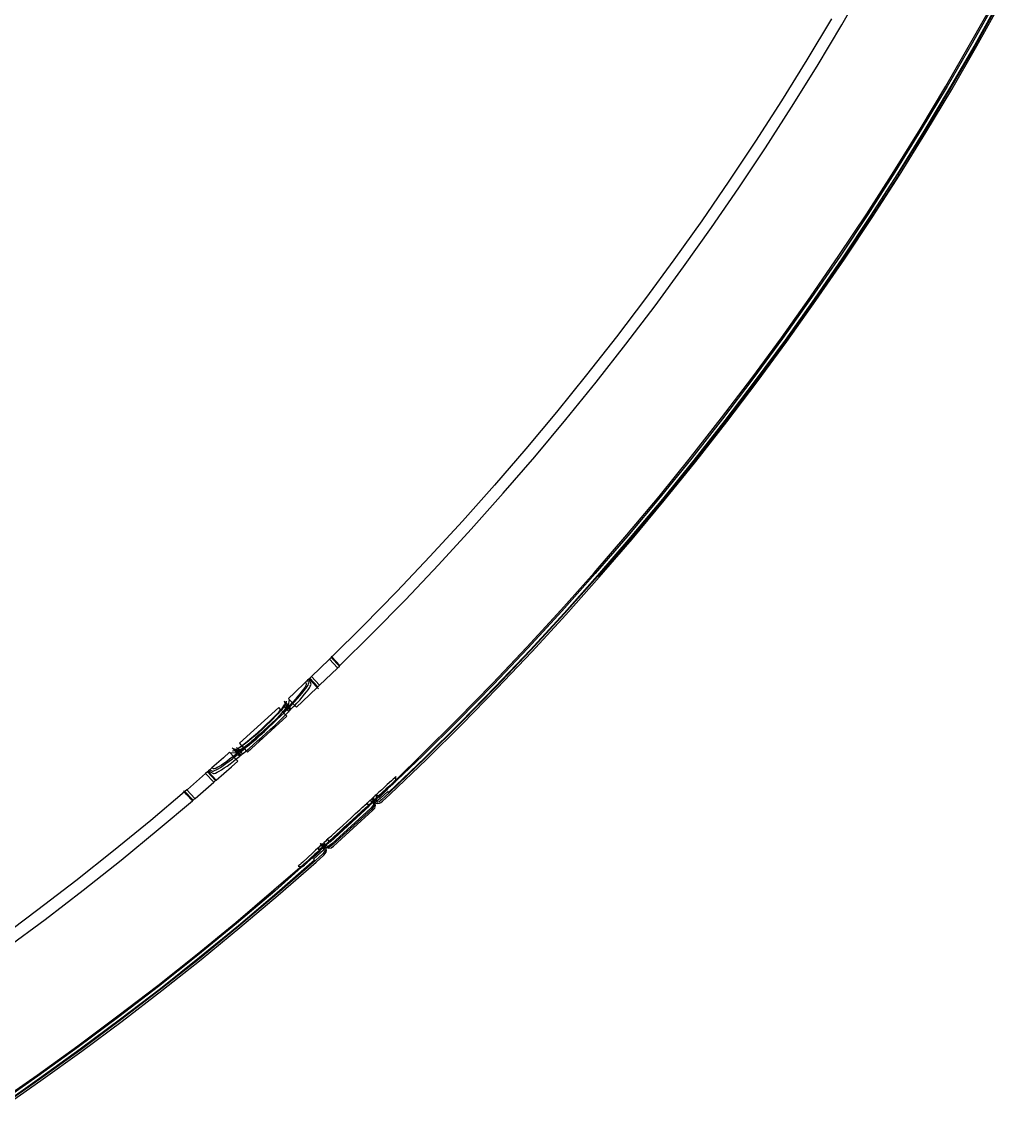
# Model space of a CAD drawing. Header units: millimetres. Extents: x 188.6 to 263.2, y 40.1 to 120.1.
# Drawn here: x 247.0841 to 247.1888, y 55.3098 to 55.4261 of the extents above; entities that cross this region are included whole.
import ezdxf

# ---------------------------------------------------------------- set-up
doc = ezdxf.new("R2010")
doc.units = ezdxf.units.MM
doc.layers.add('ARQ', color=8, linetype='Continuous')

# ---------------------------------------------------------------- blocks, each defined once
blk = doc.blocks.new('arq-3pav')
at = {"layer": 'ARQ'}
for p, q in [((42.16337, 15.16897), (42.16595, 15.17343)), ((42.17719, 15.16706), (42.1798, 15.17174)), ((42.17993, 15.17168), (42.17732, 15.16699)), ((42.1802, 15.17152), (42.17759, 15.16683)), ((42.18027, 15.17149), (42.17766, 15.1668)), ((42.17781, 15.16671), (42.18042, 15.1714)), ((42.16227, 15.16962), (42.15963, 15.16521)), ((42.16073, 15.16455), (42.16337, 15.16897)), ((42.17451, 15.16242), (42.17719, 15.16706)), ((42.17732, 15.16699), (42.17464, 15.16235)), ((42.17759, 15.16683), (42.17491, 15.16219)), ((42.17766, 15.1668), (42.17497, 15.16215)), ((42.17513, 15.16206), (42.17781, 15.16671)), ((42.15963, 15.16521), (42.15692, 15.16084)), ((42.158, 15.16016), (42.16073, 15.16455)), ((42.17176, 15.15782), (42.17451, 15.16242)), ((42.17464, 15.16235), (42.17188, 15.15775)), ((42.17491, 15.16219), (42.17215, 15.15758)), ((42.17497, 15.16215), (42.17221, 15.15754)), ((42.17237, 15.15745), (42.17513, 15.16206)), ((42.15692, 15.16084), (42.15415, 15.15651)), ((42.15522, 15.15582), (42.158, 15.16016)), ((42.16893, 15.15326), (42.17176, 15.15782)), ((42.17188, 15.15775), (42.16906, 15.15319)), ((42.17215, 15.15758), (42.16932, 15.15302)), ((42.17221, 15.15754), (42.16939, 15.15298)), ((42.16954, 15.15289), (42.17237, 15.15745)), ((42.15415, 15.15651), (42.15131, 15.15224)), ((42.15237, 15.15152), (42.15522, 15.15582)), ((42.16604, 15.14875), (42.16893, 15.15326)), ((42.16906, 15.15319), (42.16616, 15.14867)), ((42.16932, 15.15302), (42.16642, 15.1485)), ((42.16947, 15.15293), (42.16657, 15.14841)), ((42.16664, 15.14836), (42.16954, 15.15289)), ((42.16939, 15.15298), (42.16932, 15.15302)), ((42.16947, 15.15293), (42.16939, 15.15298)), ((42.16954, 15.15289), (42.16947, 15.15293)), ((42.15131, 15.15224), (42.1484, 15.148)), ((42.14945, 15.14727), (42.15237, 15.15152)), ((42.16307, 15.14429), (42.16604, 15.14875)), ((42.16616, 15.14867), (42.16319, 15.14421)), ((42.16642, 15.1485), (42.16345, 15.14403)), ((42.16649, 15.14846), (42.16352, 15.14399)), ((42.16366, 15.14389), (42.16664, 15.14836)), ((42.16657, 15.14841), (42.16649, 15.14846)), ((42.1484, 15.148), (42.14542, 15.14381)), ((42.14646, 15.14307), (42.14945, 15.14727)), ((42.14542, 15.14381), (42.14238, 15.13968)), ((42.16004, 15.13987), (42.16307, 15.14429)), ((42.16319, 15.14421), (42.16015, 15.13979)), ((42.16345, 15.14403), (42.16041, 15.13961)), ((42.16352, 15.14399), (42.16048, 15.13956)), ((42.16062, 15.13946), (42.16366, 15.14389)), ((42.14341, 15.13891), (42.14646, 15.14307)), ((42.14238, 15.13968), (42.13928, 15.13558)), ((42.14029, 15.1348), (42.14341, 15.13891)), ((42.15694, 15.1355), (42.16004, 15.13987)), ((42.16015, 15.13979), (42.15705, 15.13542)), ((42.16041, 15.13961), (42.15731, 15.13523)), ((42.16048, 15.13956), (42.15737, 15.13519)), ((42.15751, 15.13508), (42.16062, 15.13946)), ((42.13928, 15.13558), (42.1361, 15.13153)), ((42.15376, 15.13118), (42.15694, 15.1355)), ((42.15705, 15.13542), (42.15387, 15.1311)), ((42.15731, 15.13523), (42.15413, 15.13091)), ((42.1371, 15.13074), (42.14029, 15.1348)), ((42.15737, 15.13519), (42.15419, 15.13086)), ((42.15433, 15.13076), (42.15751, 15.13508)), ((42.1361, 15.13153), (42.13287, 15.12754)), ((42.13386, 15.12673), (42.1371, 15.13074)), ((42.15052, 15.12691), (42.15376, 15.13118)), ((42.15387, 15.1311), (42.15063, 15.12682)), ((42.15413, 15.13091), (42.15088, 15.12663)), ((42.15419, 15.13086), (42.15094, 15.12658)), ((42.15108, 15.12648), (42.15433, 15.13076)), ((42.13287, 15.12754), (42.12958, 15.1236)), ((42.13056, 15.12277), (42.13386, 15.12673)), ((42.14721, 15.12269), (42.15052, 15.12691)), ((42.15063, 15.12682), (42.14733, 15.1226)), ((42.15088, 15.12663), (42.14757, 15.12241)), ((42.15094, 15.12658), (42.14763, 15.12236)), ((42.14777, 15.12225), (42.15108, 15.12648)), ((42.12958, 15.1236), (42.12623, 15.11971)), ((42.12719, 15.11886), (42.13056, 15.12277)), ((42.14385, 15.11852), (42.14721, 15.12269)), ((42.14733, 15.1226), (42.14395, 15.11843)), ((42.14757, 15.12241), (42.1442, 15.11823)), ((42.14763, 15.12236), (42.14426, 15.11818)), ((42.14439, 15.11807), (42.14777, 15.12225)), ((42.12623, 15.11971), (42.12281, 15.11587)), ((42.12376, 15.11501), (42.12719, 15.11886)), ((42.14041, 15.11441), (42.14385, 15.11852)), ((42.14395, 15.11843), (42.14052, 15.11432)), ((42.1442, 15.11823), (42.14076, 15.11411)), ((42.14426, 15.11818), (42.14081, 15.11406)), ((42.14095, 15.11395), (42.14439, 15.11807)), ((42.12281, 15.11587), (42.11933, 15.11208)), ((42.12027, 15.11121), (42.12376, 15.11501)), ((42.13691, 15.11035), (42.14041, 15.11441)), ((42.14052, 15.11432), (42.13701, 15.11026)), ((42.14076, 15.11411), (42.13725, 15.11005)), ((42.14081, 15.11406), (42.13731, 15.11)), ((42.13744, 15.10988), (42.14095, 15.11395)), ((42.11933, 15.11208), (42.1158, 15.10836)), ((42.11672, 15.10747), (42.12027, 15.11121)), ((42.13334, 15.10634), (42.13691, 15.11035)), ((42.13701, 15.11026), (42.13345, 15.10625)), ((42.13725, 15.11005), (42.13368, 15.10604)), ((42.13731, 15.11), (42.13374, 15.10599)), ((42.13387, 15.10587), (42.13744, 15.10988)), ((42.1158, 15.10836), (42.11221, 15.10468)), ((42.11311, 15.10378), (42.11672, 15.10747)), ((42.12972, 15.1024), (42.13334, 15.10634)), ((42.13345, 15.10625), (42.12982, 15.1023)), ((42.13368, 15.10604), (42.13005, 15.10208)), ((42.13374, 15.10599), (42.13011, 15.10203)), ((42.13024, 15.10191), (42.13387, 15.10587)), ((42.11221, 15.10468), (42.10886, 15.10136)), ((42.10972, 15.10042), (42.11311, 15.10378)), ((42.12603, 15.09851), (42.12972, 15.1024)), ((42.12982, 15.1023), (42.12613, 15.09841)), ((42.13005, 15.10208), (42.12636, 15.09819)), ((42.13011, 15.10203), (42.12641, 15.09814)), ((42.12654, 15.09801), (42.13024, 15.10191)), ((42.10856, 15.10106), (42.10669, 15.09927)), ((42.10861, 15.10111), (42.10856, 15.10106)), ((42.10879, 15.1013), (42.10861, 15.10111)), ((42.10947, 15.10017), (42.10861, 15.10111)), ((42.10886, 15.10136), (42.10879, 15.1013)), ((42.10879, 15.1013), (42.10966, 15.10036)), ((42.1088, 15.10143), (42.10886, 15.10136)), ((42.10886, 15.10136), (42.10972, 15.10042)), ((42.10947, 15.10017), (42.10966, 15.10036)), ((42.10966, 15.10036), (42.10972, 15.10042)), ((42.10669, 15.09927), (42.10649, 15.09908)), ((42.10669, 15.09927), (42.10755, 15.09832)), ((42.10755, 15.09832), (42.10945, 15.10015)), ((42.10945, 15.10015), (42.10947, 15.10017)), ((42.10604, 15.09865), (42.10485, 15.09751)), ((42.10573, 15.09658), (42.10729, 15.09808)), ((42.10596, 15.09808), (42.10583, 15.09789)), ((42.10605, 15.09824), (42.10596, 15.09808)), ((42.10626, 15.09886), (42.10604, 15.09865)), ((42.10604, 15.09865), (42.1061, 15.09852)), ((42.10611, 15.09837), (42.10605, 15.09824)), ((42.10607, 15.09798), (42.10621, 15.09818)), ((42.1061, 15.09852), (42.10612, 15.09846)), ((42.10612, 15.09846), (42.10611, 15.09837)), ((42.10621, 15.09818), (42.10631, 15.09834)), ((42.10638, 15.09898), (42.10626, 15.09886)), ((42.10636, 15.09864), (42.10626, 15.09886)), ((42.10631, 15.09834), (42.10636, 15.09848)), ((42.10632, 15.09784), (42.10646, 15.09804)), ((42.10638, 15.09857), (42.10636, 15.09864)), ((42.10636, 15.09848), (42.10638, 15.09857)), ((42.10643, 15.09902), (42.10638, 15.09898)), ((42.10661, 15.0985), (42.10638, 15.09898)), ((42.10649, 15.09908), (42.10643, 15.09902)), ((42.10643, 15.09902), (42.10722, 15.09816)), ((42.10646, 15.09804), (42.10655, 15.09821)), ((42.10736, 15.09814), (42.10649, 15.09908)), ((42.10655, 15.09821), (42.10661, 15.09834)), ((42.10663, 15.09844), (42.10661, 15.0985)), ((42.10661, 15.09834), (42.10663, 15.09844)), ((42.10722, 15.09816), (42.10729, 15.09808)), ((42.10729, 15.09808), (42.10736, 15.09814)), ((42.10729, 15.09808), (42.10743, 15.09793)), ((42.10736, 15.09814), (42.10755, 15.09832)), ((42.12228, 15.09468), (42.12603, 15.09851)), ((42.12613, 15.09841), (42.12238, 15.09457)), ((42.12636, 15.09819), (42.12261, 15.09435)), ((42.12641, 15.09814), (42.12266, 15.0943)), ((42.12279, 15.09417), (42.12654, 15.09801)), ((42.10485, 15.09751), (42.10421, 15.09691)), ((42.10421, 15.09691), (42.10427, 15.09684)), ((42.10496, 15.09684), (42.10467, 15.09652)), ((42.10487, 15.09656), (42.10518, 15.09689)), ((42.10523, 15.09714), (42.10496, 15.09684)), ((42.10518, 15.09689), (42.10545, 15.0972)), ((42.10546, 15.09742), (42.10523, 15.09714)), ((42.10542, 15.09674), (42.10569, 15.09706)), ((42.10545, 15.0972), (42.10569, 15.09749)), ((42.10566, 15.09767), (42.10546, 15.09742)), ((42.10583, 15.09789), (42.10566, 15.09767)), ((42.10569, 15.09749), (42.1059, 15.09775)), ((42.10569, 15.09706), (42.10594, 15.09735)), ((42.1059, 15.09775), (42.10607, 15.09798)), ((42.10594, 15.09735), (42.10615, 15.09761)), ((42.10615, 15.09761), (42.10632, 15.09784)), ((42.10317, 15.09594), (42.09898, 15.09211)), ((42.10341, 15.0957), (42.10317, 15.09594)), ((42.10337, 15.09565), (42.10341, 15.0957)), ((42.10341, 15.0957), (42.10353, 15.09584)), ((42.10343, 15.09565), (42.10341, 15.0957)), ((42.10351, 15.09574), (42.10343, 15.09565)), ((42.10366, 15.09593), (42.10351, 15.09574)), ((42.10353, 15.09584), (42.10361, 15.09593)), ((42.10361, 15.09593), (42.10369, 15.09604)), ((42.10364, 15.09622), (42.10374, 15.09609)), ((42.10393, 15.09578), (42.10364, 15.09545)), ((42.10379, 15.09569), (42.10364, 15.0955)), ((42.10376, 15.09607), (42.10366, 15.09593)), ((42.10369, 15.09604), (42.10374, 15.09609)), ((42.10374, 15.09609), (42.10378, 15.09614)), ((42.10374, 15.09609), (42.10376, 15.09607)), ((42.10378, 15.09609), (42.10374, 15.09609)), ((42.1039, 15.09646), (42.10376, 15.09661)), ((42.10376, 15.09661), (42.10387, 15.09636)), ((42.10376, 15.09661), (42.10386, 15.09632)), ((42.10378, 15.09609), (42.10376, 15.09607)), ((42.10376, 15.09607), (42.10381, 15.096)), ((42.10381, 15.0962), (42.10378, 15.09614)), ((42.10378, 15.09614), (42.10378, 15.09609)), ((42.10393, 15.0959), (42.10378, 15.09609)), ((42.1039, 15.09585), (42.10379, 15.09569)), ((42.1038, 15.09544), (42.10405, 15.0957)), ((42.10381, 15.0962), (42.10383, 15.09627)), ((42.10385, 15.09622), (42.10381, 15.0962)), ((42.10381, 15.096), (42.1039, 15.09585)), ((42.10383, 15.09627), (42.10386, 15.09632)), ((42.10385, 15.09625), (42.10383, 15.09627)), ((42.10388, 15.0963), (42.10385, 15.09625)), ((42.10385, 15.09625), (42.10385, 15.09622)), ((42.1039, 15.09623), (42.10385, 15.09625)), ((42.10387, 15.09636), (42.10386, 15.09632)), ((42.10386, 15.09632), (42.10388, 15.0963)), ((42.10387, 15.09636), (42.10392, 15.09643)), ((42.10387, 15.09636), (42.10388, 15.0963)), ((42.10388, 15.0963), (42.10395, 15.0964)), ((42.10388, 15.0963), (42.1039, 15.09623)), ((42.10392, 15.09643), (42.1039, 15.09646)), ((42.1039, 15.09623), (42.10399, 15.0961)), ((42.10393, 15.0959), (42.1039, 15.09585)), ((42.1039, 15.09585), (42.10393, 15.09578)), ((42.10395, 15.0964), (42.10392, 15.09643)), ((42.10397, 15.09597), (42.10393, 15.0959)), ((42.10395, 15.09587), (42.10393, 15.0959)), ((42.104, 15.09582), (42.10393, 15.09578)), ((42.10393, 15.09578), (42.10405, 15.0957)), ((42.10395, 15.0964), (42.10398, 15.09645)), ((42.10403, 15.09633), (42.10395, 15.0964)), ((42.104, 15.09582), (42.10395, 15.09587)), ((42.104, 15.09605), (42.10397, 15.09597)), ((42.10398, 15.09645), (42.10402, 15.09654)), ((42.10399, 15.0961), (42.104, 15.09605)), ((42.104, 15.09605), (42.10418, 15.09583)), ((42.104, 15.09582), (42.10422, 15.09605)), ((42.10408, 15.09573), (42.104, 15.09582)), ((42.10402, 15.09654), (42.10401, 15.0966)), ((42.10403, 15.09633), (42.10405, 15.09618)), ((42.10403, 15.09633), (42.10419, 15.09614)), ((42.10405, 15.09618), (42.10418, 15.09609)), ((42.10405, 15.0957), (42.10408, 15.09573)), ((42.10405, 15.0957), (42.10412, 15.09566)), ((42.10408, 15.09573), (42.10418, 15.09583)), ((42.10412, 15.09566), (42.10408, 15.09573)), ((42.10418, 15.09609), (42.10419, 15.09614)), ((42.10418, 15.09606), (42.10418, 15.09609)), ((42.10418, 15.09606), (42.10421, 15.09607)), ((42.10418, 15.09583), (42.1042, 15.09586)), ((42.10418, 15.09583), (42.10438, 15.09564)), ((42.10428, 15.09678), (42.10419, 15.09614)), ((42.10425, 15.09608), (42.10419, 15.09614)), ((42.1042, 15.09586), (42.10428, 15.09593)), ((42.10421, 15.09607), (42.10422, 15.09605)), ((42.10425, 15.09608), (42.10422, 15.09605)), ((42.10422, 15.09605), (42.10428, 15.09593)), ((42.10435, 15.09618), (42.10425, 15.09608)), ((42.10425, 15.09608), (42.10433, 15.09599)), ((42.10428, 15.09678), (42.10427, 15.09684)), ((42.10427, 15.09684), (42.10462, 15.09646)), ((42.10428, 15.09593), (42.10433, 15.09599)), ((42.10428, 15.09593), (42.10437, 15.0958)), ((42.10428, 15.09593), (42.10445, 15.09587)), ((42.10433, 15.09599), (42.10454, 15.0962)), ((42.10433, 15.09599), (42.10445, 15.09587)), ((42.10462, 15.09646), (42.10435, 15.09618)), ((42.10437, 15.0958), (42.10445, 15.09571)), ((42.10441, 15.09567), (42.10445, 15.09571)), ((42.10452, 15.09579), (42.10445, 15.09587)), ((42.10445, 15.09571), (42.10452, 15.09579)), ((42.10452, 15.09579), (42.10477, 15.09605)), ((42.10455, 15.09575), (42.10452, 15.09579)), ((42.10454, 15.0962), (42.10469, 15.09638)), ((42.10467, 15.09652), (42.10462, 15.09646)), ((42.10462, 15.09646), (42.10469, 15.09638)), ((42.10469, 15.09638), (42.10487, 15.09656)), ((42.10469, 15.09638), (42.10489, 15.09617)), ((42.10477, 15.09605), (42.10489, 15.09617)), ((42.10489, 15.09617), (42.10511, 15.0964)), ((42.10489, 15.09617), (42.10507, 15.09597)), ((42.10507, 15.09597), (42.10573, 15.09658)), ((42.10511, 15.0964), (42.10542, 15.09674)), ((42.09984, 15.09116), (42.10403, 15.095)), ((42.10255, 15.09471), (42.10225, 15.09441)), ((42.10227, 15.09451), (42.10259, 15.09483)), ((42.10285, 15.09467), (42.10243, 15.09427)), ((42.10283, 15.095), (42.10255, 15.09471)), ((42.10255, 15.09422), (42.10298, 15.09464)), ((42.10259, 15.09483), (42.10289, 15.09514)), ((42.10285, 15.09467), (42.10271, 15.0945)), ((42.10309, 15.09527), (42.10283, 15.095)), ((42.10298, 15.09478), (42.10285, 15.09467)), ((42.10289, 15.09514), (42.10317, 15.09543)), ((42.10323, 15.09504), (42.10298, 15.09478)), ((42.10298, 15.09464), (42.1034, 15.09504)), ((42.10331, 15.09551), (42.10309, 15.09527)), ((42.10317, 15.09543), (42.10333, 15.09561)), ((42.10319, 15.09445), (42.10361, 15.09487)), ((42.10325, 15.09506), (42.10323, 15.09504)), ((42.10345, 15.09529), (42.10325, 15.09506)), ((42.10343, 15.09565), (42.10331, 15.09551)), ((42.10333, 15.09561), (42.10337, 15.09565)), ((42.1034, 15.09504), (42.10371, 15.09535)), ((42.1036, 15.09547), (42.10343, 15.09565)), ((42.1036, 15.09547), (42.10345, 15.09529)), ((42.10364, 15.09545), (42.10345, 15.09529)), ((42.10364, 15.0955), (42.1036, 15.09547)), ((42.10364, 15.09545), (42.1036, 15.09547)), ((42.10361, 15.09487), (42.10389, 15.09515)), ((42.10365, 15.09542), (42.10364, 15.09545)), ((42.10371, 15.09535), (42.10365, 15.09542)), ((42.10371, 15.09535), (42.1038, 15.09544)), ((42.10389, 15.09515), (42.10371, 15.09535)), ((42.10389, 15.09515), (42.10402, 15.09527)), ((42.10403, 15.095), (42.10389, 15.09515)), ((42.10402, 15.09527), (42.10427, 15.09553)), ((42.10412, 15.09566), (42.10427, 15.09553)), ((42.10427, 15.09553), (42.10438, 15.09564)), ((42.10427, 15.09553), (42.10429, 15.09551)), ((42.10438, 15.09564), (42.10441, 15.09567)), ((42.11848, 15.0909), (42.12228, 15.09468)), ((42.12238, 15.09457), (42.11857, 15.0908)), ((42.10089, 15.09323), (42.10139, 15.09368)), ((42.10143, 15.09364), (42.10096, 15.09321)), ((42.10201, 15.09388), (42.10114, 15.09308)), ((42.1016, 15.09345), (42.10114, 15.09303)), ((42.1012, 15.09298), (42.10165, 15.09339)), ((42.10139, 15.09368), (42.10188, 15.09414)), ((42.1019, 15.09407), (42.10143, 15.09364)), ((42.10206, 15.09387), (42.1016, 15.09345)), ((42.10165, 15.09339), (42.1021, 15.09381)), ((42.10184, 15.09319), (42.1023, 15.09361)), ((42.10188, 15.09414), (42.10227, 15.09451)), ((42.10225, 15.09441), (42.1019, 15.09407)), ((42.10243, 15.09427), (42.10201, 15.09388)), ((42.10241, 15.09421), (42.10206, 15.09387)), ((42.1021, 15.09381), (42.10255, 15.09422)), ((42.1023, 15.09361), (42.10275, 15.09403)), ((42.10271, 15.0945), (42.10241, 15.09421)), ((42.10275, 15.09403), (42.10319, 15.09445)), ((42.12261, 15.09435), (42.1188, 15.09057)), ((42.12266, 15.0943), (42.11885, 15.09052)), ((42.11897, 15.09039), (42.12279, 15.09417)), ((42.09949, 15.09206), (42.0998, 15.09231)), ((42.09995, 15.09235), (42.09966, 15.09212)), ((42.0998, 15.09231), (42.10013, 15.09258)), ((42.10015, 15.09219), (42.09987, 15.09196)), ((42.10026, 15.09261), (42.09995, 15.09235)), ((42.10013, 15.09258), (42.10048, 15.09288)), ((42.10027, 15.09231), (42.10015, 15.09219)), ((42.10059, 15.09288), (42.10026, 15.09261)), ((42.10071, 15.09269), (42.10027, 15.09231)), ((42.10046, 15.09244), (42.10027, 15.09231)), ((42.1003, 15.09218), (42.10075, 15.09257)), ((42.10077, 15.09271), (42.10046, 15.09244)), ((42.10046, 15.09196), (42.10092, 15.09236)), ((42.10048, 15.09288), (42.10089, 15.09323)), ((42.10096, 15.09321), (42.10059, 15.09288)), ((42.10114, 15.09308), (42.10071, 15.09269)), ((42.10075, 15.09257), (42.1012, 15.09298)), ((42.10114, 15.09303), (42.10077, 15.09271)), ((42.10092, 15.09236), (42.10138, 15.09277)), ((42.10138, 15.09277), (42.10184, 15.09319)), ((42.09793, 15.09115), (42.09727, 15.09056)), ((42.09799, 15.09108), (42.09793, 15.09115)), ((42.09799, 15.09108), (42.09805, 15.09107)), ((42.09834, 15.09071), (42.09799, 15.09108)), ((42.09869, 15.0911), (42.09805, 15.09107)), ((42.09821, 15.09164), (42.09827, 15.09157)), ((42.09825, 15.09132), (42.09831, 15.09131)), ((42.09827, 15.09157), (42.0984, 15.09142)), ((42.09851, 15.09144), (42.09827, 15.09157)), ((42.09831, 15.09131), (42.0984, 15.09134)), ((42.0984, 15.09142), (42.09843, 15.0914)), ((42.0984, 15.09134), (42.09845, 15.09136)), ((42.09843, 15.0914), (42.09851, 15.09144)), ((42.09843, 15.0914), (42.09845, 15.09136)), ((42.09845, 15.09136), (42.09856, 15.09142)), ((42.09845, 15.09136), (42.09852, 15.09128)), ((42.09851, 15.09144), (42.09854, 15.09145)), ((42.09856, 15.09142), (42.09851, 15.09144)), ((42.09867, 15.09125), (42.09852, 15.09128)), ((42.09869, 15.0911), (42.09852, 15.09128)), ((42.09854, 15.09145), (42.0986, 15.09147)), ((42.09862, 15.09146), (42.09856, 15.09142)), ((42.09856, 15.09142), (42.09863, 15.0914)), ((42.0986, 15.09147), (42.09866, 15.09149)), ((42.0986, 15.09147), (42.09862, 15.09146)), ((42.09865, 15.09145), (42.09862, 15.09146)), ((42.09863, 15.0914), (42.09868, 15.09139)), ((42.09875, 15.09104), (42.09864, 15.09095)), ((42.09866, 15.09149), (42.09865, 15.09145)), ((42.09865, 15.09145), (42.09868, 15.09139)), ((42.09866, 15.09149), (42.09873, 15.09151)), ((42.09878, 15.09155), (42.09867, 15.09166)), ((42.09877, 15.09111), (42.09867, 15.09125)), ((42.09868, 15.09139), (42.09875, 15.0913)), ((42.09877, 15.09111), (42.09869, 15.0911)), ((42.09875, 15.09104), (42.09869, 15.0911)), ((42.09873, 15.09151), (42.09878, 15.09155)), ((42.09878, 15.09151), (42.09873, 15.09151)), ((42.0988, 15.09129), (42.09875, 15.0913)), ((42.09879, 15.09107), (42.09875, 15.09104)), ((42.09883, 15.09095), (42.09875, 15.09104)), ((42.09876, 15.09108), (42.09877, 15.09111)), ((42.09879, 15.09107), (42.09876, 15.09108)), ((42.09878, 15.09155), (42.09884, 15.09159)), ((42.09881, 15.09153), (42.09878, 15.09155)), ((42.09878, 15.09155), (42.09878, 15.09151)), ((42.09881, 15.09153), (42.09878, 15.09151)), ((42.09878, 15.09151), (42.09896, 15.09134)), ((42.0989, 15.09115), (42.09879, 15.09107)), ((42.0989, 15.091), (42.09879, 15.09107)), ((42.09888, 15.09131), (42.0988, 15.09129)), ((42.0989, 15.09115), (42.0988, 15.09129)), ((42.09895, 15.09161), (42.09881, 15.09153)), ((42.09886, 15.09147), (42.09881, 15.09153)), ((42.09884, 15.09159), (42.09895, 15.09166)), ((42.09901, 15.09137), (42.09886, 15.09147)), ((42.09896, 15.09134), (42.09888, 15.09131)), ((42.09903, 15.09126), (42.0989, 15.09115)), ((42.09898, 15.09107), (42.0989, 15.09115)), ((42.0989, 15.091), (42.09898, 15.09107)), ((42.09915, 15.09175), (42.09895, 15.09161)), ((42.09895, 15.09166), (42.09905, 15.09174)), ((42.09901, 15.09137), (42.09896, 15.09134)), ((42.09896, 15.09134), (42.09898, 15.09132)), ((42.09898, 15.09211), (42.0992, 15.09184)), ((42.09898, 15.09132), (42.09903, 15.09126)), ((42.09898, 15.09107), (42.099, 15.09109)), ((42.09915, 15.09085), (42.09898, 15.09107)), ((42.099, 15.09109), (42.09911, 15.09118)), ((42.09918, 15.09147), (42.09901, 15.09137)), ((42.09908, 15.09133), (42.09901, 15.09137)), ((42.09908, 15.09133), (42.09903, 15.09126)), ((42.09903, 15.09126), (42.09911, 15.09118)), ((42.09905, 15.09174), (42.0992, 15.09184)), ((42.09943, 15.09159), (42.09908, 15.09133)), ((42.09914, 15.0912), (42.09908, 15.09133)), ((42.09911, 15.09118), (42.09914, 15.0912)), ((42.09911, 15.09118), (42.09918, 15.09113)), ((42.09914, 15.0912), (42.09942, 15.09143)), ((42.09918, 15.09113), (42.09914, 15.0912)), ((42.09925, 15.09182), (42.09915, 15.09175)), ((42.09937, 15.0916), (42.09918, 15.09147)), ((42.0993, 15.09097), (42.09918, 15.09113)), ((42.0992, 15.09184), (42.09925, 15.09188)), ((42.0992, 15.09184), (42.09925, 15.09182)), ((42.09939, 15.09192), (42.09925, 15.09182)), ((42.09925, 15.09188), (42.0993, 15.09191)), ((42.09925, 15.09182), (42.09942, 15.09163)), ((42.0993, 15.09191), (42.09949, 15.09206)), ((42.0993, 15.09097), (42.09957, 15.0912)), ((42.09942, 15.09163), (42.09937, 15.0916)), ((42.09966, 15.09212), (42.09939, 15.09192)), ((42.09961, 15.09176), (42.09942, 15.09163)), ((42.09942, 15.09163), (42.09943, 15.09159)), ((42.09942, 15.09143), (42.09952, 15.09152)), ((42.09961, 15.09176), (42.09943, 15.09159)), ((42.09943, 15.09159), (42.09946, 15.09158)), ((42.09946, 15.09158), (42.09952, 15.09152)), ((42.09952, 15.09152), (42.09985, 15.0918)), ((42.09952, 15.09152), (42.09971, 15.09131)), ((42.09957, 15.0912), (42.09971, 15.09131)), ((42.09985, 15.09195), (42.09961, 15.09176)), ((42.09971, 15.09131), (42.10001, 15.09157)), ((42.09971, 15.09131), (42.09984, 15.09116)), ((42.09985, 15.0918), (42.1003, 15.09218)), ((42.09987, 15.09196), (42.09985, 15.09195)), ((42.10001, 15.09157), (42.10046, 15.09196)), ((42.09727, 15.09056), (42.09603, 15.08948)), ((42.09731, 15.08995), (42.09704, 15.08977)), ((42.09722, 15.08972), (42.09752, 15.08994)), ((42.09761, 15.09016), (42.09731, 15.08995)), ((42.09752, 15.08994), (42.09786, 15.09019)), ((42.09793, 15.0904), (42.09761, 15.09016)), ((42.09765, 15.08968), (42.09799, 15.08993)), ((42.09786, 15.09019), (42.09822, 15.09046)), ((42.09827, 15.09066), (42.09793, 15.0904)), ((42.09799, 15.08993), (42.09835, 15.09021)), ((42.09812, 15.08961), (42.09879, 15.09021)), ((42.09822, 15.09046), (42.09841, 15.09063)), ((42.09834, 15.09071), (42.09827, 15.09066)), ((42.09864, 15.09095), (42.09834, 15.09071)), ((42.09841, 15.09063), (42.09834, 15.09071)), ((42.09835, 15.09021), (42.0986, 15.09041)), ((42.09841, 15.09063), (42.0986, 15.09076)), ((42.0986, 15.09041), (42.09841, 15.09063)), ((42.0986, 15.09076), (42.09883, 15.09095)), ((42.0986, 15.09041), (42.09874, 15.09052)), ((42.09879, 15.09021), (42.0986, 15.09041)), ((42.09874, 15.09052), (42.09902, 15.09075)), ((42.09883, 15.09095), (42.0989, 15.091)), ((42.09894, 15.09082), (42.09883, 15.09095)), ((42.09902, 15.0909), (42.0989, 15.091)), ((42.09894, 15.09082), (42.0989, 15.091)), ((42.09894, 15.09082), (42.09902, 15.09075)), ((42.0991, 15.09081), (42.09902, 15.0909)), ((42.09902, 15.09075), (42.0991, 15.09081)), ((42.09902, 15.09075), (42.09905, 15.09071)), ((42.0991, 15.09081), (42.09915, 15.09085)), ((42.09915, 15.09085), (42.0993, 15.09097)), ((42.09931, 15.09095), (42.0993, 15.09097)), ((42.1188, 15.09057), (42.11492, 15.08686)), ((42.11885, 15.09052), (42.11497, 15.0868)), ((42.1151, 15.08667), (42.11897, 15.09039)), ((42.11857, 15.0908), (42.1158, 15.08817)), ((42.11583, 15.0883), (42.11848, 15.0909)), ((42.09536, 15.08889), (42.09341, 15.08718)), ((42.09556, 15.08906), (42.09536, 15.08889)), ((42.09622, 15.08795), (42.09536, 15.08889)), ((42.09563, 15.08912), (42.09556, 15.08906)), ((42.09556, 15.08906), (42.09643, 15.08812)), ((42.09568, 15.08917), (42.09563, 15.08912)), ((42.09563, 15.08912), (42.09568, 15.08907)), ((42.09581, 15.08928), (42.09568, 15.08917)), ((42.09568, 15.08917), (42.09613, 15.0889)), ((42.09568, 15.08907), (42.09649, 15.08818)), ((42.09603, 15.08948), (42.09581, 15.08928)), ((42.09581, 15.08928), (42.09602, 15.08916)), ((42.09602, 15.08916), (42.09608, 15.08913)), ((42.09615, 15.0894), (42.09603, 15.08948)), ((42.09608, 15.08913), (42.09618, 15.08914)), ((42.09613, 15.0889), (42.09619, 15.08888)), ((42.09621, 15.08938), (42.09615, 15.0894)), ((42.09618, 15.08914), (42.09631, 15.08919)), ((42.09619, 15.08888), (42.09629, 15.08888)), ((42.09631, 15.08939), (42.09621, 15.08938)), ((42.09629, 15.08888), (42.09643, 15.08893)), ((42.09644, 15.08943), (42.09631, 15.08939)), ((42.09631, 15.08919), (42.09649, 15.08927)), ((42.09643, 15.08893), (42.0966, 15.08901)), ((42.09661, 15.08951), (42.09644, 15.08943)), ((42.09649, 15.08818), (42.09812, 15.08961)), ((42.09649, 15.08927), (42.0967, 15.08939)), ((42.0966, 15.08901), (42.09681, 15.08913)), ((42.09681, 15.08963), (42.09661, 15.08951)), ((42.0967, 15.08939), (42.09694, 15.08954)), ((42.09704, 15.08977), (42.09681, 15.08963)), ((42.09681, 15.08913), (42.09706, 15.08928)), ((42.09694, 15.08954), (42.09722, 15.08972)), ((42.09706, 15.08928), (42.09734, 15.08947)), ((42.09734, 15.08947), (42.09765, 15.08968)), ((42.09424, 15.08621), (42.09622, 15.08795)), ((42.09622, 15.08795), (42.09643, 15.08812)), ((42.09643, 15.08812), (42.09649, 15.08818)), ((42.11477, 15.08769), (42.11449, 15.08743)), ((42.11523, 15.0881), (42.11477, 15.08769)), ((42.11535, 15.08785), (42.1149, 15.08744)), ((42.11513, 15.08753), (42.11515, 15.08755)), ((42.11523, 15.08763), (42.11515, 15.08755)), ((42.1154, 15.08826), (42.11523, 15.0881)), ((42.11523, 15.08763), (42.11527, 15.08766)), ((42.11527, 15.08766), (42.11536, 15.08775)), ((42.11552, 15.08801), (42.11535, 15.08785)), ((42.11536, 15.08775), (42.11542, 15.08779)), ((42.11536, 15.08775), (42.1154, 15.08778)), ((42.11554, 15.08839), (42.1154, 15.08826)), ((42.1154, 15.08778), (42.11544, 15.08781)), ((42.11542, 15.08779), (42.11544, 15.08781)), ((42.11553, 15.08789), (42.11544, 15.08781)), ((42.11566, 15.08813), (42.11552, 15.08801)), ((42.11553, 15.08789), (42.11562, 15.08798)), ((42.11564, 15.08848), (42.11554, 15.08839)), ((42.11562, 15.08798), (42.11568, 15.08803)), ((42.1157, 15.08853), (42.11564, 15.08848)), ((42.11569, 15.08817), (42.11566, 15.08813)), ((42.11568, 15.08803), (42.1157, 15.08805)), ((42.11569, 15.08822), (42.1157, 15.08853)), ((42.11576, 15.08823), (42.11569, 15.08817)), ((42.11569, 15.08817), (42.11569, 15.08822)), ((42.1157, 15.08805), (42.11569, 15.08817)), ((42.11572, 15.08855), (42.1157, 15.08853)), ((42.1158, 15.08817), (42.1157, 15.08805)), ((42.11581, 15.08828), (42.11576, 15.08823)), ((42.11581, 15.08828), (42.1158, 15.08817)), ((42.11583, 15.0883), (42.11581, 15.08828)), ((42.09309, 15.08691), (42.08949, 15.08386)), ((42.09309, 15.08691), (42.093, 15.087)), ((42.09315, 15.08697), (42.09309, 15.08691)), ((42.09333, 15.08664), (42.09309, 15.08691)), ((42.09336, 15.08714), (42.09315, 15.08697)), ((42.09402, 15.08602), (42.09315, 15.08697)), ((42.09396, 15.08597), (42.09333, 15.08664)), ((42.09341, 15.08718), (42.09336, 15.08714)), ((42.09336, 15.08714), (42.09422, 15.0862)), ((42.11334, 15.08637), (42.11324, 15.08628)), ((42.11349, 15.08651), (42.11334, 15.08637)), ((42.11335, 15.08616), (42.11334, 15.08637)), ((42.1136, 15.08661), (42.11349, 15.08651)), ((42.11362, 15.08663), (42.1136, 15.08661)), ((42.1136, 15.08661), (42.1136, 15.08625)), ((42.11385, 15.08684), (42.11362, 15.08663)), ((42.11362, 15.08663), (42.1138, 15.08644)), ((42.1138, 15.08644), (42.11363, 15.08628)), ((42.11399, 15.08661), (42.1138, 15.08644)), ((42.11387, 15.08637), (42.1138, 15.08644)), ((42.11384, 15.08635), (42.11387, 15.08637)), ((42.11419, 15.08715), (42.11385, 15.08684)), ((42.11392, 15.08642), (42.11387, 15.08637)), ((42.1139, 15.08633), (42.11387, 15.08637)), ((42.11471, 15.08708), (42.1139, 15.08633)), ((42.11392, 15.08642), (42.11394, 15.08644)), ((42.11394, 15.08644), (42.11398, 15.08647)), ((42.11398, 15.08647), (42.114, 15.0865)), ((42.11432, 15.08691), (42.11399, 15.08661)), ((42.114, 15.0865), (42.11406, 15.08655)), ((42.11483, 15.08696), (42.11402, 15.08621)), ((42.11409, 15.08658), (42.11406, 15.08655)), ((42.11413, 15.08661), (42.11409, 15.08658)), ((42.11416, 15.08664), (42.11413, 15.08661)), ((42.11497, 15.0868), (42.11416, 15.08605)), ((42.11418, 15.08666), (42.11416, 15.08664)), ((42.11424, 15.08672), (42.11418, 15.08666)), ((42.11449, 15.08743), (42.11419, 15.08715)), ((42.11424, 15.08672), (42.11427, 15.08674)), ((42.11427, 15.08674), (42.11429, 15.08676)), ((42.11428, 15.08591), (42.1151, 15.08667)), ((42.11429, 15.08676), (42.11433, 15.0868)), ((42.11462, 15.08719), (42.11432, 15.08691)), ((42.11433, 15.0868), (42.11444, 15.0869)), ((42.11446, 15.08692), (42.11444, 15.0869)), ((42.11448, 15.08694), (42.11446, 15.08692)), ((42.11453, 15.08699), (42.11448, 15.08694)), ((42.11471, 15.08715), (42.11453, 15.08699)), ((42.1149, 15.08744), (42.11462, 15.08719)), ((42.11471, 15.08715), (42.1148, 15.08723)), ((42.1148, 15.08723), (42.11471, 15.08708)), ((42.1148, 15.08723), (42.11499, 15.08741)), ((42.11492, 15.08686), (42.11483, 15.08696)), ((42.11503, 15.08744), (42.11499, 15.08741)), ((42.11503, 15.08744), (42.11513, 15.08753)), ((42.0903, 15.08288), (42.09396, 15.08597)), ((42.09396, 15.08597), (42.09402, 15.08602)), ((42.09402, 15.08602), (42.09422, 15.0862)), ((42.09422, 15.0862), (42.09424, 15.08621)), ((42.11286, 15.08537), (42.10867, 15.08153)), ((42.11189, 15.08504), (42.11215, 15.08528)), ((42.11215, 15.08528), (42.11227, 15.0854)), ((42.11227, 15.0854), (42.11239, 15.0855)), ((42.11239, 15.0855), (42.11258, 15.08567)), ((42.1126, 15.08522), (42.11241, 15.08504)), ((42.11243, 15.08518), (42.11262, 15.08535)), ((42.11258, 15.08567), (42.1126, 15.0857)), ((42.11258, 15.08567), (42.11276, 15.08547)), ((42.1126, 15.0857), (42.1127, 15.08578)), ((42.1126, 15.08522), (42.11264, 15.08525)), ((42.11262, 15.08535), (42.11276, 15.08547)), ((42.11278, 15.08538), (42.11264, 15.08525)), ((42.11292, 15.08598), (42.1127, 15.08578)), ((42.11276, 15.08547), (42.11284, 15.08555)), ((42.11276, 15.08547), (42.11282, 15.08542)), ((42.11282, 15.08542), (42.11278, 15.08538)), ((42.11282, 15.08542), (42.11287, 15.08546)), ((42.11282, 15.08542), (42.11286, 15.08537)), ((42.11284, 15.08555), (42.11302, 15.08571)), ((42.11287, 15.08546), (42.1129, 15.08549)), ((42.1129, 15.08549), (42.11294, 15.08552)), ((42.11292, 15.08598), (42.11296, 15.08603)), ((42.11294, 15.08552), (42.11298, 15.08556)), ((42.11296, 15.08603), (42.11302, 15.08608)), ((42.11296, 15.08603), (42.11316, 15.08584)), ((42.11298, 15.08556), (42.11302, 15.08559)), ((42.11302, 15.08608), (42.11308, 15.08614)), ((42.11302, 15.08571), (42.11316, 15.08584)), ((42.11302, 15.08559), (42.11305, 15.08563)), ((42.11322, 15.0854), (42.11302, 15.08519)), ((42.11305, 15.08563), (42.11308, 15.08565)), ((42.11308, 15.08614), (42.1131, 15.08615)), ((42.11308, 15.08614), (42.11326, 15.08594)), ((42.11308, 15.08565), (42.11311, 15.08568)), ((42.11316, 15.08621), (42.1131, 15.08615)), ((42.11311, 15.08568), (42.11314, 15.08571)), ((42.11328, 15.08526), (42.11312, 15.08508)), ((42.11317, 15.08573), (42.11314, 15.08571)), ((42.11324, 15.08628), (42.11316, 15.08621)), ((42.11316, 15.08621), (42.11333, 15.086)), ((42.11316, 15.08584), (42.11326, 15.08594)), ((42.11321, 15.08577), (42.11316, 15.08584)), ((42.11321, 15.08577), (42.11317, 15.08573)), ((42.11321, 15.08577), (42.11327, 15.08582)), ((42.11325, 15.08581), (42.11321, 15.08577)), ((42.11321, 15.08577), (42.1133, 15.08564)), ((42.11334, 15.08559), (42.11322, 15.0854)), ((42.11335, 15.08616), (42.11324, 15.08628)), ((42.11325, 15.08581), (42.11327, 15.08582)), ((42.11326, 15.08594), (42.11333, 15.086)), ((42.11326, 15.08594), (42.11334, 15.08589)), ((42.11327, 15.08582), (42.11334, 15.08589)), ((42.11339, 15.08545), (42.11328, 15.08526)), ((42.1133, 15.08564), (42.11334, 15.08559)), ((42.11333, 15.086), (42.11335, 15.08602)), ((42.11333, 15.086), (42.1134, 15.08595)), ((42.1134, 15.08595), (42.11333, 15.08594)), ((42.11333, 15.08594), (42.11336, 15.08591)), ((42.11336, 15.08591), (42.11334, 15.08589)), ((42.11334, 15.08589), (42.11344, 15.08581)), ((42.11346, 15.0857), (42.11334, 15.08589)), ((42.11343, 15.08566), (42.11334, 15.08559)), ((42.11339, 15.08545), (42.11334, 15.08559)), ((42.11335, 15.08602), (42.11335, 15.08616)), ((42.11341, 15.08608), (42.11335, 15.08616)), ((42.11341, 15.08608), (42.11335, 15.08602)), ((42.1134, 15.08595), (42.11336, 15.08591)), ((42.11336, 15.08591), (42.11344, 15.08581)), ((42.11348, 15.08544), (42.11339, 15.08545)), ((42.1134, 15.08595), (42.11343, 15.08597)), ((42.1136, 15.08625), (42.11341, 15.08608)), ((42.11341, 15.08608), (42.11348, 15.08602)), ((42.11348, 15.08602), (42.11343, 15.08597)), ((42.11345, 15.08599), (42.11343, 15.08597)), ((42.11348, 15.08544), (42.11343, 15.08566)), ((42.11347, 15.08581), (42.11344, 15.08581)), ((42.11344, 15.08519), (42.11351, 15.08544)), ((42.11348, 15.08602), (42.11345, 15.08599)), ((42.11351, 15.08544), (42.11346, 15.0857)), ((42.11347, 15.08581), (42.11348, 15.08588)), ((42.11347, 15.08581), (42.11361, 15.08572)), ((42.11348, 15.08602), (42.11351, 15.08605)), ((42.11348, 15.08602), (42.11353, 15.08596)), ((42.11348, 15.08588), (42.11353, 15.08596)), ((42.11351, 15.08544), (42.11348, 15.08544)), ((42.11351, 15.08605), (42.11353, 15.08607)), ((42.11358, 15.08611), (42.11353, 15.08607)), ((42.11353, 15.08607), (42.1136, 15.08608)), ((42.11353, 15.08596), (42.11366, 15.08587)), ((42.1136, 15.08613), (42.11358, 15.08611)), ((42.11363, 15.08628), (42.1136, 15.08625)), ((42.1136, 15.08625), (42.1136, 15.08613)), ((42.1136, 15.08613), (42.11365, 15.08617)), ((42.11371, 15.08597), (42.1136, 15.08608)), ((42.11361, 15.08572), (42.11377, 15.08568)), ((42.11365, 15.08617), (42.11371, 15.08623)), ((42.11366, 15.08587), (42.11378, 15.08581)), ((42.11371, 15.08623), (42.11375, 15.08626)), ((42.11385, 15.08607), (42.11371, 15.08597)), ((42.11375, 15.08626), (42.11377, 15.08628)), ((42.11377, 15.08628), (42.11381, 15.08632)), ((42.11377, 15.08568), (42.11394, 15.0857)), ((42.11391, 15.08586), (42.11378, 15.08581)), ((42.11381, 15.08632), (42.11384, 15.08635)), ((42.11402, 15.08621), (42.11385, 15.08607)), ((42.11403, 15.08594), (42.11391, 15.08586)), ((42.11394, 15.0857), (42.11411, 15.08578)), ((42.11416, 15.08605), (42.11403, 15.08594)), ((42.11411, 15.08578), (42.11428, 15.08591)), ((42.11302, 15.08519), (42.10884, 15.08135)), ((42.11312, 15.08508), (42.10893, 15.08124)), ((42.10905, 15.08111), (42.11324, 15.08495)), ((42.11048, 15.08375), (42.11094, 15.08418)), ((42.11094, 15.08418), (42.11129, 15.0845)), ((42.11113, 15.08399), (42.11149, 15.08432)), ((42.11143, 15.08414), (42.11128, 15.08401)), ((42.11129, 15.0845), (42.11139, 15.08459)), ((42.11139, 15.08459), (42.11184, 15.085)), ((42.1115, 15.08421), (42.11143, 15.08414)), ((42.11149, 15.08432), (42.11156, 15.08438)), ((42.11154, 15.08424), (42.1115, 15.08421)), ((42.11159, 15.08428), (42.11154, 15.08424)), ((42.11156, 15.08438), (42.112, 15.08478)), ((42.11159, 15.08428), (42.11161, 15.08431)), ((42.11161, 15.08431), (42.1117, 15.08438)), ((42.11172, 15.08441), (42.1117, 15.08438)), ((42.11174, 15.08443), (42.11172, 15.08441)), ((42.1118, 15.08448), (42.11174, 15.08443)), ((42.11189, 15.08456), (42.1118, 15.08448)), ((42.11184, 15.085), (42.11189, 15.08504)), ((42.11194, 15.08461), (42.11189, 15.08456)), ((42.11201, 15.08467), (42.11194, 15.08461)), ((42.112, 15.08478), (42.1121, 15.08488)), ((42.11201, 15.08467), (42.11206, 15.08472)), ((42.11206, 15.08472), (42.11215, 15.0848)), ((42.1121, 15.08488), (42.11237, 15.08513)), ((42.11218, 15.08483), (42.11215, 15.0848)), ((42.11218, 15.08483), (42.11227, 15.08491)), ((42.11227, 15.08491), (42.11234, 15.08497)), ((42.11241, 15.08504), (42.11234, 15.08497)), ((42.11237, 15.08513), (42.11243, 15.08518)), ((42.11324, 15.08495), (42.11344, 15.08519)), ((42.08949, 15.08386), (42.08551, 15.0806)), ((42.10913, 15.08251), (42.10957, 15.08292)), ((42.10957, 15.08292), (42.10967, 15.08301)), ((42.10967, 15.08301), (42.11002, 15.08333)), ((42.10983, 15.0828), (42.11019, 15.08313)), ((42.11, 15.08283), (42.11006, 15.08289)), ((42.11002, 15.08333), (42.11048, 15.08375)), ((42.11006, 15.08289), (42.11022, 15.08304)), ((42.11019, 15.08313), (42.11066, 15.08356)), ((42.11029, 15.08309), (42.11022, 15.08304)), ((42.11029, 15.08309), (42.11116, 15.08389)), ((42.11066, 15.08356), (42.11113, 15.08399)), ((42.11122, 15.08395), (42.11116, 15.08389)), ((42.11122, 15.08395), (42.11128, 15.08401)), ((42.08632, 15.07961), (42.0903, 15.08288)), ((42.10805, 15.08152), (42.10827, 15.08173)), ((42.10827, 15.08173), (42.10836, 15.08181)), ((42.10836, 15.08181), (42.10839, 15.08184)), ((42.10857, 15.08201), (42.10839, 15.08184)), ((42.10857, 15.08164), (42.10839, 15.08184)), ((42.10857, 15.08201), (42.10869, 15.08211)), ((42.10857, 15.08164), (42.10871, 15.08177)), ((42.10866, 15.0816), (42.10904, 15.08195)), ((42.10869, 15.08211), (42.10881, 15.08222)), ((42.10871, 15.08177), (42.10889, 15.08194)), ((42.10881, 15.08222), (42.10908, 15.08247)), ((42.10889, 15.08194), (42.10895, 15.08199)), ((42.10895, 15.08199), (42.10922, 15.08224)), ((42.10904, 15.08195), (42.10911, 15.08202)), ((42.10908, 15.08247), (42.10913, 15.08251)), ((42.10911, 15.08202), (42.10916, 15.08206)), ((42.10916, 15.08206), (42.10918, 15.08208)), ((42.10918, 15.08208), (42.10927, 15.08216)), ((42.10922, 15.08224), (42.10933, 15.08233)), ((42.10934, 15.08223), (42.10927, 15.08216)), ((42.10933, 15.08233), (42.10977, 15.08273)), ((42.10939, 15.08227), (42.10934, 15.08223)), ((42.10939, 15.08227), (42.10944, 15.08231)), ((42.1095, 15.08237), (42.10944, 15.08231)), ((42.1095, 15.08237), (42.10958, 15.08245)), ((42.10958, 15.08245), (42.10966, 15.08252)), ((42.10971, 15.08256), (42.10966, 15.08252)), ((42.10973, 15.08258), (42.10971, 15.08256)), ((42.10975, 15.0826), (42.10973, 15.08258)), ((42.10975, 15.0826), (42.10983, 15.08268)), ((42.10977, 15.08273), (42.10983, 15.0828)), ((42.10986, 15.0827), (42.10983, 15.08268)), ((42.1099, 15.08274), (42.10986, 15.0827)), ((42.1099, 15.08274), (42.10996, 15.08279)), ((42.10996, 15.08279), (42.11, 15.08283)), ((42.08551, 15.0806), (42.08149, 15.07741)), ((42.10712, 15.08067), (42.10678, 15.08036)), ((42.10762, 15.08058), (42.1068, 15.07984)), ((42.10734, 15.08088), (42.10712, 15.08067)), ((42.10734, 15.08088), (42.10732, 15.0809)), ((42.10737, 15.0809), (42.10734, 15.08088)), ((42.10752, 15.08068), (42.10734, 15.08088)), ((42.10752, 15.08068), (42.10734, 15.08051)), ((42.10748, 15.081), (42.10737, 15.0809)), ((42.10772, 15.08087), (42.10737, 15.0809)), ((42.10762, 15.08113), (42.10748, 15.081)), ((42.1075, 15.08054), (42.10752, 15.08056)), ((42.1077, 15.08084), (42.10752, 15.08068)), ((42.10752, 15.08068), (42.10758, 15.08061)), ((42.10752, 15.08056), (42.10756, 15.08059)), ((42.10756, 15.08059), (42.10758, 15.08061)), ((42.10758, 15.08061), (42.1076, 15.08064)), ((42.10758, 15.08061), (42.10762, 15.08058)), ((42.10759, 15.08138), (42.10773, 15.08123)), ((42.10759, 15.08138), (42.10775, 15.08137)), ((42.1076, 15.08064), (42.10768, 15.0807)), ((42.10773, 15.08123), (42.10762, 15.08113)), ((42.10762, 15.08113), (42.10784, 15.08111)), ((42.10768, 15.0807), (42.10773, 15.08075)), ((42.10772, 15.08087), (42.1077, 15.08084)), ((42.10792, 15.08104), (42.10772, 15.08087)), ((42.10784, 15.08085), (42.10772, 15.08087)), ((42.10781, 15.0813), (42.10773, 15.08123)), ((42.10773, 15.08123), (42.10784, 15.08111)), ((42.10773, 15.08075), (42.10776, 15.08077)), ((42.10788, 15.0806), (42.10773, 15.08045)), ((42.10775, 15.08137), (42.10787, 15.08135)), ((42.10781, 15.0813), (42.10775, 15.08137)), ((42.10776, 15.08077), (42.1078, 15.08082)), ((42.10784, 15.08085), (42.1078, 15.08082)), ((42.10787, 15.08135), (42.10781, 15.0813)), ((42.10798, 15.0811), (42.10781, 15.0813)), ((42.10784, 15.08111), (42.10798, 15.0811)), ((42.10784, 15.08111), (42.10792, 15.08104)), ((42.10787, 15.08087), (42.10784, 15.08085)), ((42.10787, 15.08135), (42.10789, 15.08137)), ((42.10806, 15.08118), (42.10787, 15.08135)), ((42.10791, 15.08091), (42.10787, 15.08087)), ((42.108, 15.08073), (42.10788, 15.0806)), ((42.10789, 15.08137), (42.10795, 15.08143)), ((42.1079, 15.08085), (42.10791, 15.08091)), ((42.1079, 15.08085), (42.108, 15.08073)), ((42.10793, 15.08094), (42.10791, 15.08091)), ((42.10798, 15.0811), (42.10792, 15.08104)), ((42.10797, 15.08097), (42.10792, 15.08104)), ((42.10797, 15.08097), (42.10793, 15.08094)), ((42.10795, 15.08143), (42.108, 15.08148)), ((42.10802, 15.08102), (42.10797, 15.08097)), ((42.10802, 15.08091), (42.10797, 15.08097)), ((42.10798, 15.0811), (42.108, 15.08112)), ((42.10805, 15.08104), (42.10798, 15.0811)), ((42.108, 15.08148), (42.10805, 15.08152)), ((42.10817, 15.08127), (42.108, 15.08148)), ((42.108, 15.08112), (42.10806, 15.08118)), ((42.10802, 15.08102), (42.10805, 15.08104)), ((42.10802, 15.08091), (42.1081, 15.08095)), ((42.1081, 15.08078), (42.10802, 15.08091)), ((42.10806, 15.08111), (42.10805, 15.08104)), ((42.10807, 15.08106), (42.10805, 15.08104)), ((42.10806, 15.08118), (42.10817, 15.08127)), ((42.10806, 15.08118), (42.10812, 15.08111)), ((42.10806, 15.08111), (42.10806, 15.08118)), ((42.10809, 15.08108), (42.10806, 15.08111)), ((42.10809, 15.08108), (42.10807, 15.08106)), ((42.10812, 15.08111), (42.10809, 15.08108)), ((42.10818, 15.08098), (42.10809, 15.08108)), ((42.10809, 15.08053), (42.10815, 15.08065)), ((42.1081, 15.08095), (42.10818, 15.08096)), ((42.10815, 15.08065), (42.1081, 15.08078)), ((42.10816, 15.08114), (42.10812, 15.08111)), ((42.10812, 15.08111), (42.10829, 15.08096)), ((42.10818, 15.08116), (42.10816, 15.08114)), ((42.10817, 15.08127), (42.10831, 15.0814)), ((42.10817, 15.08127), (42.10824, 15.08121)), ((42.10818, 15.08116), (42.10824, 15.08121)), ((42.10818, 15.08116), (42.1082, 15.08118)), ((42.10818, 15.08098), (42.10818, 15.08096)), ((42.10826, 15.08081), (42.10818, 15.08096)), ((42.10824, 15.08121), (42.1082, 15.08118)), ((42.1083, 15.08127), (42.10824, 15.08121)), ((42.10836, 15.08111), (42.10824, 15.08121)), ((42.10824, 15.08048), (42.10828, 15.08065)), ((42.10828, 15.08065), (42.10826, 15.08081)), ((42.10829, 15.08096), (42.10854, 15.08089)), ((42.10837, 15.08133), (42.1083, 15.08127)), ((42.10831, 15.0814), (42.10849, 15.08157)), ((42.1084, 15.08107), (42.10833, 15.08098)), ((42.10833, 15.08098), (42.10854, 15.08092)), ((42.1084, 15.08107), (42.10836, 15.08111)), ((42.10837, 15.08133), (42.10839, 15.08136)), ((42.10843, 15.08139), (42.10839, 15.08136)), ((42.1086, 15.08117), (42.1084, 15.08107)), ((42.1084, 15.08107), (42.10855, 15.08101)), ((42.10845, 15.08141), (42.10843, 15.08139)), ((42.10853, 15.08148), (42.10845, 15.08141)), ((42.10849, 15.08157), (42.10857, 15.08164)), ((42.10857, 15.08152), (42.10853, 15.08148)), ((42.10855, 15.08101), (42.10854, 15.08092)), ((42.10854, 15.08089), (42.10879, 15.08094)), ((42.10854, 15.08092), (42.10854, 15.08089)), ((42.10874, 15.0811), (42.10855, 15.08101)), ((42.10862, 15.08157), (42.10857, 15.08164)), ((42.10857, 15.08152), (42.10862, 15.08157)), ((42.10884, 15.08135), (42.1086, 15.08117)), ((42.10866, 15.0816), (42.10862, 15.08157)), ((42.10867, 15.08153), (42.10862, 15.08157)), ((42.10893, 15.08124), (42.10874, 15.0811)), ((42.10879, 15.08094), (42.10905, 15.08111)), ((42.08228, 15.0764), (42.08632, 15.07961)), ((42.10701, 15.0796), (42.10297, 15.07607)), ((42.10706, 15.07955), (42.10302, 15.07601)), ((42.10313, 15.07588), (42.10718, 15.07941)), ((42.10574, 15.07941), (42.10556, 15.07925)), ((42.10678, 15.08036), (42.10574, 15.07941)), ((42.10701, 15.08021), (42.10598, 15.07926)), ((42.10621, 15.07936), (42.1063, 15.07944)), ((42.1063, 15.07944), (42.10632, 15.07946)), ((42.10632, 15.07946), (42.10637, 15.0795)), ((42.10637, 15.0795), (42.10641, 15.07955)), ((42.10641, 15.07955), (42.10645, 15.07958)), ((42.10645, 15.07958), (42.10664, 15.07975)), ((42.10664, 15.07975), (42.10686, 15.07996)), ((42.1068, 15.07984), (42.10664, 15.07975)), ((42.10686, 15.07996), (42.10691, 15.08)), ((42.10773, 15.08045), (42.10691, 15.07971)), ((42.10691, 15.08), (42.10697, 15.08005)), ((42.10691, 15.07971), (42.10701, 15.0796)), ((42.107, 15.08008), (42.10697, 15.08005)), ((42.10703, 15.08011), (42.107, 15.08008)), ((42.10734, 15.08051), (42.10701, 15.08021)), ((42.10706, 15.08014), (42.10703, 15.08011)), ((42.10706, 15.07955), (42.10788, 15.08029)), ((42.10711, 15.08018), (42.10706, 15.08014)), ((42.10711, 15.08018), (42.10716, 15.08023)), ((42.10724, 15.0803), (42.10716, 15.08023)), ((42.10718, 15.07941), (42.108, 15.08016)), ((42.10728, 15.08034), (42.10724, 15.0803)), ((42.10732, 15.08038), (42.10728, 15.08034)), ((42.10734, 15.0804), (42.10732, 15.08038)), ((42.10739, 15.08044), (42.10734, 15.0804)), ((42.10739, 15.08044), (42.1075, 15.08054)), ((42.10788, 15.08029), (42.108, 15.08041)), ((42.108, 15.08041), (42.10809, 15.08053)), ((42.108, 15.08016), (42.10815, 15.08032)), ((42.10815, 15.08032), (42.10824, 15.08048)), ((42.10267, 15.07642), (42.10544, 15.07883)), ((42.10562, 15.07885), (42.10276, 15.07631)), ((42.10527, 15.07897), (42.10525, 15.07896)), ((42.10533, 15.07903), (42.10527, 15.07897)), ((42.10527, 15.07897), (42.10558, 15.07895)), ((42.10543, 15.07912), (42.10533, 15.07903)), ((42.10556, 15.07925), (42.10543, 15.07912)), ((42.10544, 15.07883), (42.10558, 15.07895)), ((42.10549, 15.07882), (42.10544, 15.07883)), ((42.10551, 15.07884), (42.10549, 15.07882)), ((42.10557, 15.07889), (42.10551, 15.07884)), ((42.10562, 15.07885), (42.10551, 15.07884)), ((42.10563, 15.07895), (42.10557, 15.07889)), ((42.10558, 15.07895), (42.1058, 15.07911)), ((42.10558, 15.07895), (42.10563, 15.07895)), ((42.10575, 15.07893), (42.10562, 15.07885)), ((42.10567, 15.07898), (42.10563, 15.07895)), ((42.10563, 15.07895), (42.10575, 15.07893)), ((42.1058, 15.07911), (42.10567, 15.07898)), ((42.10575, 15.07893), (42.10577, 15.07895)), ((42.10577, 15.07895), (42.10582, 15.079)), ((42.10598, 15.07926), (42.1058, 15.07911)), ((42.10582, 15.079), (42.10592, 15.07909)), ((42.10592, 15.07909), (42.10598, 15.07914)), ((42.10598, 15.07914), (42.10601, 15.07917)), ((42.10601, 15.07917), (42.10605, 15.07921)), ((42.10601, 15.07917), (42.10603, 15.07919)), ((42.10603, 15.07919), (42.10608, 15.07924)), ((42.10605, 15.07921), (42.10608, 15.07924)), ((42.10608, 15.07924), (42.10617, 15.07932)), ((42.10617, 15.07932), (42.10621, 15.07936)), ((42.08149, 15.07741), (42.07742, 15.07428)), ((42.07819, 15.07326), (42.08228, 15.0764)), ((42.09858, 15.07295), (42.10267, 15.07642)), ((42.10276, 15.07631), (42.09867, 15.07285)), ((42.10297, 15.07607), (42.09887, 15.0726)), ((42.10302, 15.07601), (42.09892, 15.07255)), ((42.09903, 15.07241), (42.10313, 15.07588)), ((42.07742, 15.07428), (42.0733, 15.07121)), ((42.07405, 15.07018), (42.07819, 15.07326)), ((42.09444, 15.06955), (42.09858, 15.07295)), ((42.09867, 15.07285), (42.09452, 15.06944)), ((42.09887, 15.0726), (42.09472, 15.0692)), ((42.09892, 15.07255), (42.09477, 15.06914)), ((42.09488, 15.069), (42.09903, 15.07241)), ((42.09024, 15.06622), (42.09444, 15.06955)), ((42.09452, 15.06944), (42.09032, 15.06611)), ((42.09472, 15.0692), (42.09052, 15.06586)), ((42.09477, 15.06914), (42.09057, 15.0658)), ((42.09067, 15.06566), (42.09488, 15.069)), ((42.08599, 15.06295), (42.09024, 15.06622)), ((42.09032, 15.06611), (42.08607, 15.06284)), ((42.09052, 15.06586), (42.08626, 15.06259)), ((42.09057, 15.0658), (42.08631, 15.06253)), ((42.08642, 15.06239), (42.09067, 15.06566)), ((42.08169, 15.05975), (42.08599, 15.06295)), ((42.08607, 15.06284), (42.08177, 15.05964)), ((42.08626, 15.06259), (42.08196, 15.05938)), ((42.08631, 15.06253), (42.082, 15.05932)), ((42.08211, 15.05918), (42.08642, 15.06239)), ((42.07734, 15.05662), (42.08169, 15.05975)), ((42.08177, 15.05964), (42.07742, 15.0565)), ((42.08196, 15.05938), (42.0776, 15.05624)), ((42.082, 15.05932), (42.07765, 15.05618)), ((42.07775, 15.05604), (42.08211, 15.05918)), ((42.07294, 15.05355), (42.07734, 15.05662)), ((42.07742, 15.0565), (42.07302, 15.05343)), ((42.0776, 15.05624), (42.0732, 15.05317)), ((42.07765, 15.05618), (42.07324, 15.05311)), ((42.07334, 15.05297), (42.07775, 15.05604))]:
    blk.add_line(p, q, dxfattribs=at)

msp = doc.modelspace()

# ---------------------------------------------------------------- block references
msp.add_blockref('arq-3pav', (205.00842, 40.25682))

doc.saveas('drawing.dxf')
